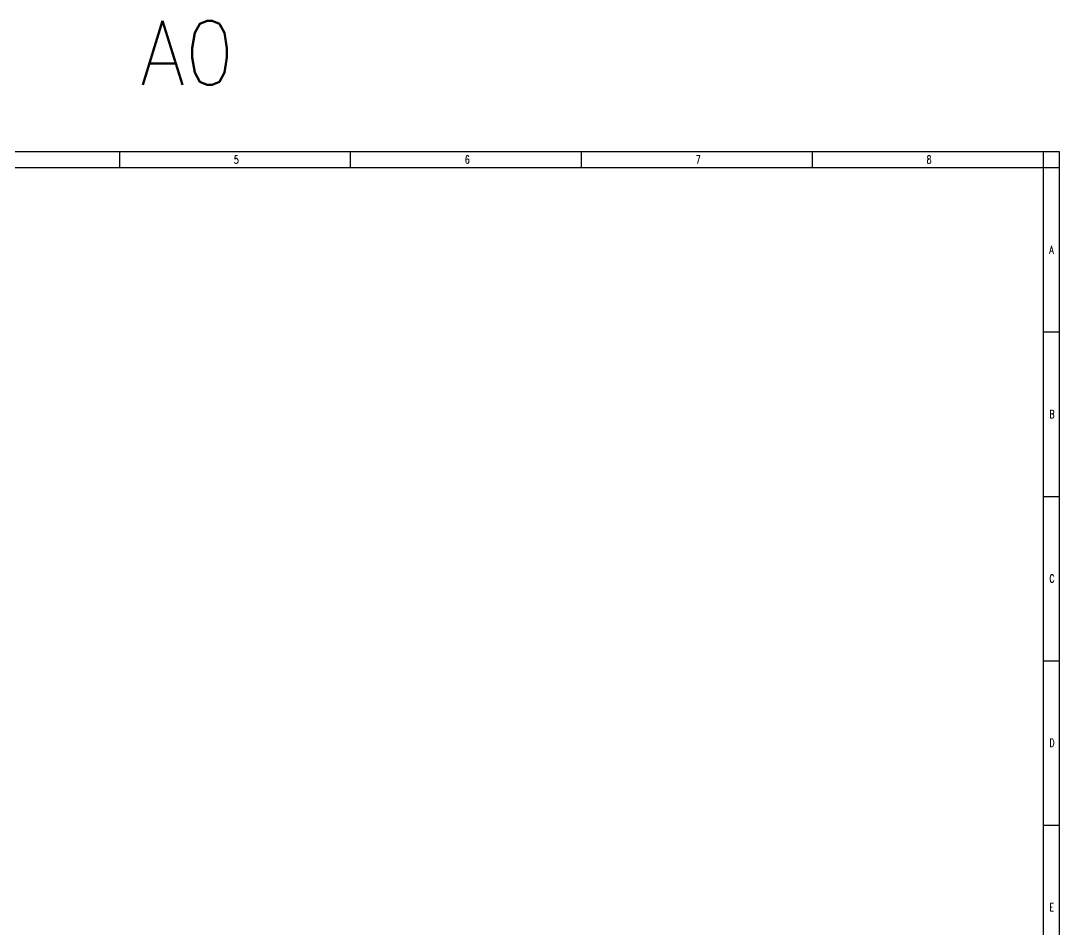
# Model space of a CAD drawing. Header units: inches. Extents: x 6 to 109360, y -14990 to 740552.
# Drawn here: x 547 to 1195, y 363 to 930 of the extents above; entities that cross this region are included whole.
import ezdxf
from ezdxf.enums import TextEntityAlignment as Align

# ---------------------------------------------------------------- set-up
doc = ezdxf.new("R2010")
doc.units = ezdxf.units.IN
doc.header["$MEASUREMENT"] = 0
doc.styles.add('HZ', font='txt_____.ttf', dxfattribs={"width": 0.7, "bigfont": 'HZTXT'})

msp = doc.modelspace()

# ---------------------------------------------------------------- linework, layer by layer
at = {"color": 4, "flags": 128}
for points in [[(6.21035, 848.28993), (1195.21035, 848.28993)], [(608.17035, 848.28993), (608.17035, 838.28993)], [(752.41035, 848.28993), (752.41035, 838.28993)], [(896.65035, 848.28993), (896.65035, 838.28993)], [(1040.89035, 848.28993), (1040.89035, 838.28993)], [(1185.21035, 848.28993), (1185.21035, 838.28993)], [(1195.21035, 848.28993), (1195.21035, 7.28993)]]:
    msp.add_lwpolyline(points, dxfattribs=at)
msp.add_lwpolyline([(31.21035, 838.28993), (1185.13035, 838.28993), (1185.13035, 17.28993), (31.21035, 17.28993)], close=True)
at = {"flags": 128}
for points in [[(1185.21035, 838.28993), (1195.21035, 838.28993)], [(1185.21035, 735.66493), (1195.21035, 735.66493)], [(1185.21035, 633.03993), (1195.21035, 633.03993)], [(1185.21035, 530.41493), (1195.21035, 530.41493)], [(1185.21035, 427.78993), (1195.21035, 427.78993)]]:
    msp.add_lwpolyline(points, dxfattribs=at)

# ---------------------------------------------------------------- texts
at = {"color": 0, "style": 'HZ', "width": 0.9}
msp.add_text('A0', height=40, dxfattribs=at).set_placement((650.61524, 889.99195), align=Align.CENTER)
at = {"color": 0, "style": 'HZ', "width": 0.7}
for s, p in [('5', (679.70496, 840.78993)), ('6', (823.94496, 840.78993)), ('7', (968.18496, 840.78993)), ('8', (1112.42496, 840.78993)), ('A', (1189.0648, 784.47024)), ('B', (1189.0648, 681.84524)), ('C', (1189.0648, 579.22024)), ('D', (1189.0648, 476.59524)), ('E', (1189.0648, 373.97024))]:
    msp.add_text(s, height=5, dxfattribs=at).set_placement(p)

doc.saveas('drawing.dxf')
